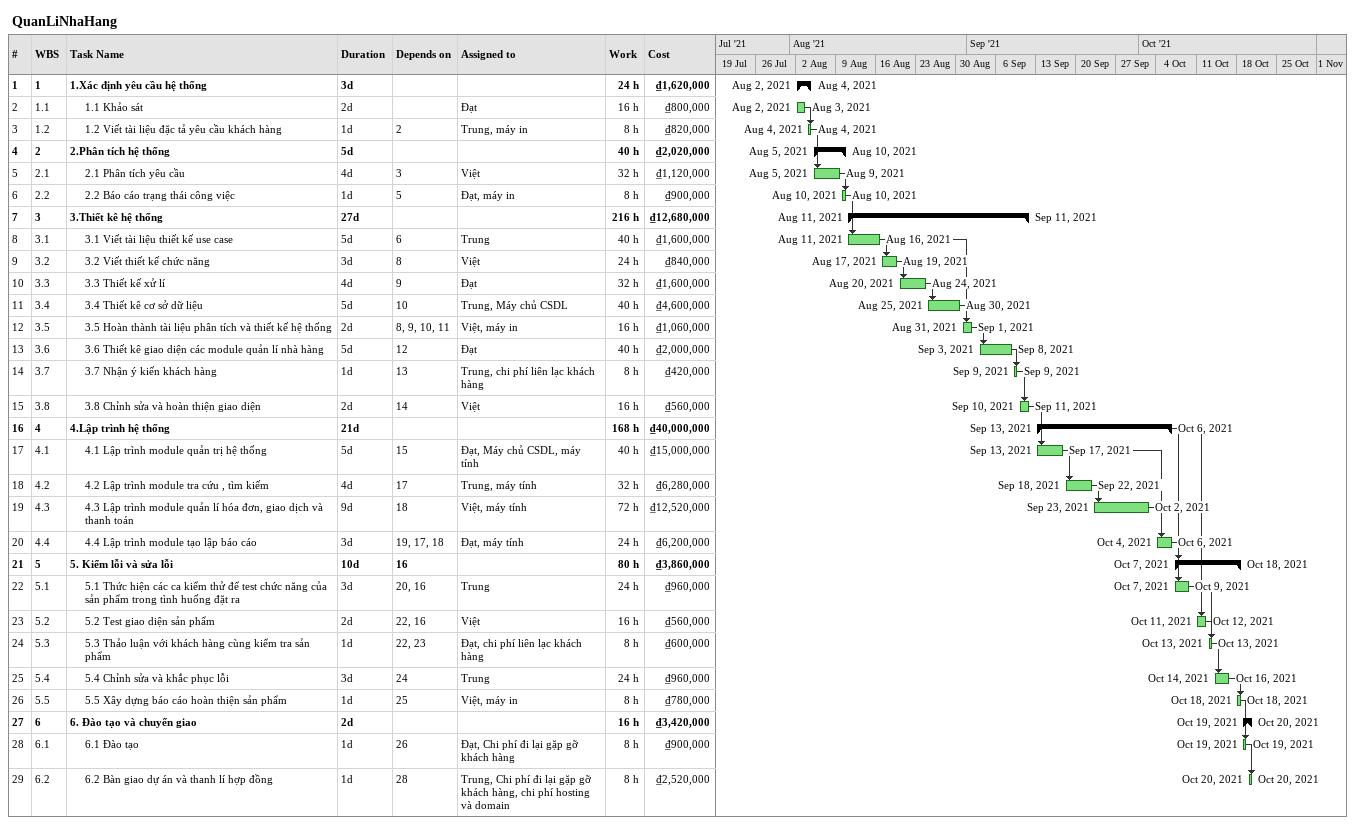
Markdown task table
QuanLiNhaHang

| ID | WBS | Task | Duration | Start | Finish | Predecessors | Resources | Work (h) | Cost (₫) |
|---|---|---|---|---|---|---|---|---|---|
| 1 | 1 | **1.Xác định yêu cầu hệ thống** | 3d | 2021-08-02 | 2021-08-04 |  |  | 24 | 1620000 |
| 2 | 1.1 | 1.1 Khảo sát | 2d | 2021-08-02 | 2021-08-03 |  | Đạt | 16 | 800000 |
| 3 | 1.2 | 1.2 Viết tài liệu đặc tả yêu cầu khách hàng | 1d | 2021-08-04 | 2021-08-04 | 2 | Trung, máy in | 8 | 820000 |
| 4 | 2 | **2.Phân tích hệ thống** | 5d | 2021-08-05 | 2021-08-10 |  |  | 40 | 2020000 |
| 5 | 2.1 | 2.1 Phân tích yêu cầu | 4d | 2021-08-05 | 2021-08-09 | 3 | Việt | 32 | 1120000 |
| 6 | 2.2 | 2.2 Báo cáo trạng thái công việc | 1d | 2021-08-10 | 2021-08-10 | 5 | Đạt, máy in | 8 | 900000 |
| 7 | 3 | **3.Thiết kê hệ thống** | 27d | 2021-08-11 | 2021-09-11 |  |  | 216 | 12680000 |
| 8 | 3.1 | 3.1 Viết tài liệu thiết kế use case | 5d | 2021-08-11 | 2021-08-16 | 6 | Trung | 40 | 1600000 |
| 9 | 3.2 | 3.2 Viết thiết kế chức năng | 3d | 2021-08-17 | 2021-08-19 | 8 | Việt | 24 | 840000 |
| 10 | 3.3 | 3.3 Thiết kế xử lí | 4d | 2021-08-20 | 2021-08-24 | 9 | Đạt | 32 | 1600000 |
| 11 | 3.4 | 3.4 Thiết kê cơ sở dữ liệu | 5d | 2021-08-25 | 2021-08-30 | 10 | Trung, Máy chủ CSDL | 40 | 4600000 |
| 12 | 3.5 | 3.5 Hoàn thành tài liệu phân tích và thiết kế hệ thống | 2d | 2021-08-31 | 2021-09-01 | 8, 9, 10, 11 | Việt, máy in | 16 | 1060000 |
| 13 | 3.6 | 3.6 Thiết kê giao diện các module quản lí nhà hàng | 5d | 2021-09-03 | 2021-09-08 | 12 | Đạt | 40 | 2000000 |
| 14 | 3.7 | 3.7 Nhận ý kiến khách hàng | 1d | 2021-09-09 | 2021-09-09 | 13 | Trung, chi phí liên lạc khách hàng | 8 | 420000 |
| 15 | 3.8 | 3.8 Chỉnh sửa và hoàn thiện giao diện | 2d | 2021-09-10 | 2021-09-11 | 14 | Việt | 16 | 560000 |
| 16 | 4 | **4.Lập trình hệ thống** | 21d | 2021-09-13 | 2021-10-06 |  |  | 168 | 40000000 |
| 17 | 4.1 | 4.1 Lập trình module quản trị hệ thống | 5d | 2021-09-13 | 2021-09-17 | 15 | Đạt, Máy chủ CSDL, máy tính | 40 | 15000000 |
| 18 | 4.2 | 4.2 Lập trình module tra cứu , tìm kiếm | 4d | 2021-09-18 | 2021-09-22 | 17 | Trung, máy tính | 32 | 6280000 |
| 19 | 4.3 | 4.3 Lập trình module quản lí hóa đơn, giao dịch và thanh toán | 9d | 2021-09-23 | 2021-10-02 | 18 | Việt, máy tính | 72 | 12520000 |
| 20 | 4.4 | 4.4 Lập trình module tạo lập báo cáo | 3d | 2021-10-04 | 2021-10-06 | 19, 17, 18 | Đạt, máy tính | 24 | 6200000 |
| 21 | 5 | **5. Kiểm lỗi và sửa lỗi** | 10d | 2021-10-07 | 2021-10-18 | 16 |  | 80 | 3860000 |
| 22 | 5.1 | 5.1 Thức hiện các ca kiểm thử để test chức năng của sản phẩm trong tình huống đặt ra | 3d | 2021-10-07 | 2021-10-09 | 20, 16 | Trung | 24 | 960000 |
| 23 | 5.2 | 5.2 Test giao diện sản phẩm | 2d | 2021-10-11 | 2021-10-12 | 22, 16 | Việt | 16 | 560000 |
| 24 | 5.3 | 5.3 Thảo luận với khách hàng cùng kiểm tra sản phẩm | 1d | 2021-10-13 | 2021-10-13 | 22, 23 | Đạt, chi phí liên lạc khách hàng | 8 | 600000 |
| 25 | 5.4 | 5.4 Chỉnh sửa và khắc phục lỗi | 3d | 2021-10-14 | 2021-10-16 | 24 | Trung | 24 | 960000 |
| 26 | 5.5 | 5.5 Xây dựng báo cáo hoàn thiện sản phẩm | 1d | 2021-10-18 | 2021-10-18 | 25 | Việt, máy in | 8 | 780000 |
| 27 | 6 | **6. Đào tạo và chuyển giao** | 2d | 2021-10-19 | 2021-10-20 |  |  | 16 | 3420000 |
| 28 | 6.1 | 6.1 Đào tạo | 1d | 2021-10-19 | 2021-10-19 | 26 | Đạt, Chi phí đi lại gặp gỡ khách hàng | 8 | 900000 |
| 29 | 6.2 | 6.2 Bàn giao dự án và thanh lí hợp đồng | 1d | 2021-10-20 | 2021-10-20 | 28 | Trung, Chi phí đi lại gặp gỡ khách hàng, chi phí hosting và domain | 8 | 2520000 |
